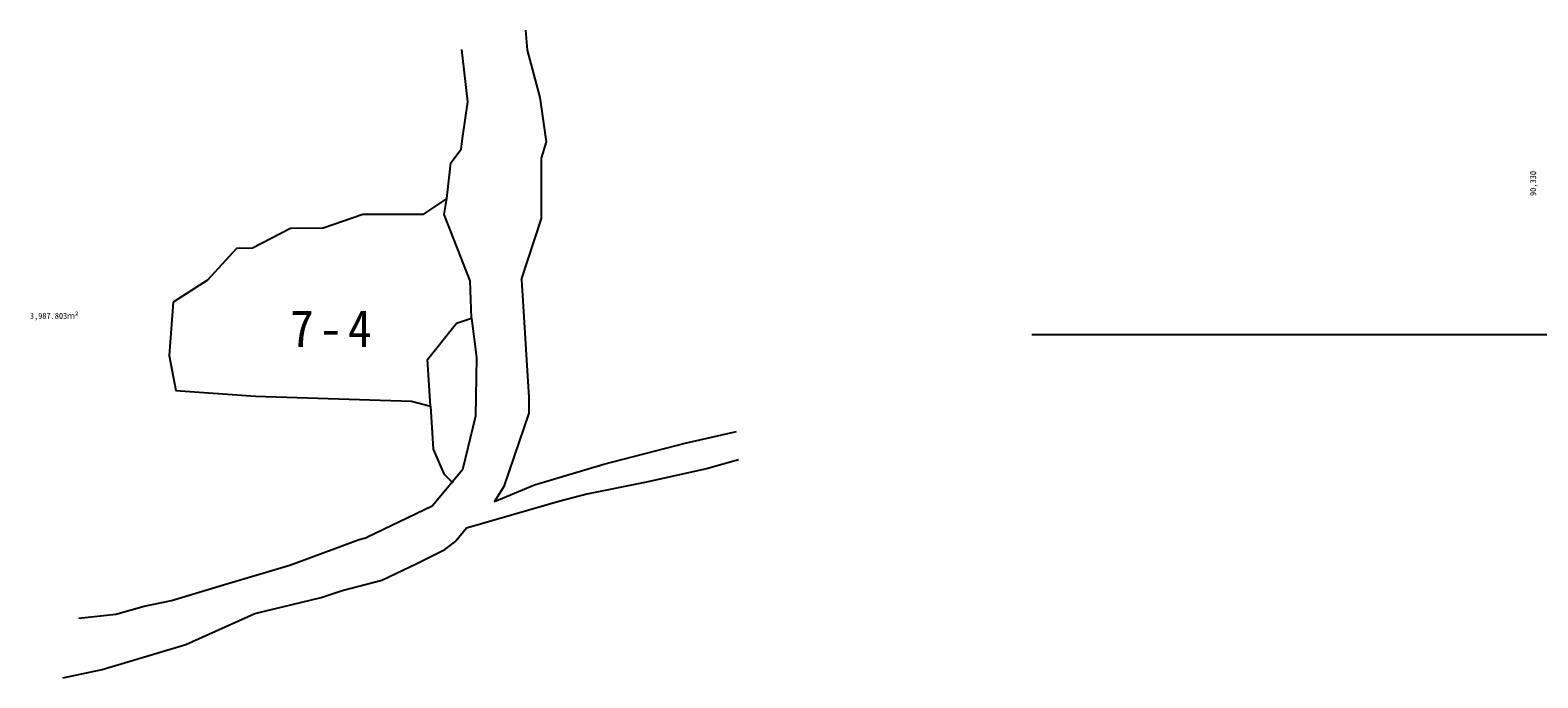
# Model space of a CAD drawing. Units: millimetres, scale not verified. Extents: x -464531 to 1045551, y -102463 to 693448.
# Drawn here: x -464531 to -15050, y 442372 to 635414 of the extents above; entities that cross this region are included whole.
import ezdxf
from ezdxf.enums import TextEntityAlignment as Align

# ---------------------------------------------------------------- set-up
doc = ezdxf.new("R2010")
doc.units = ezdxf.units.MM
doc.header["$LTSCALE"] = 1000
for name, color, linetype in [('0-0', 1, 'Continuous'), ('0-1', 7, 'Continuous'), ('0-8', 7, 'Continuous')]:
    doc.layers.add(name, color=color, linetype=linetype)
doc.styles.add('ＭＳ ゴシック', font='')
doc.styles.get('ＭＳ ゴシック').set_extended_font_data('MS Gothic')

msp = doc.modelspace()

# ---------------------------------------------------------------- linework, layer by layer
at = {"layer": '0-1'}
msp.add_line((160844, 544559), (-165928, 544559), dxfattribs=at)
at = {"layer": '0-8'}
for p, q in [((-350890, 524796), (-345197, 523347)), ((-335685, 504320), (-344694, 493546)), ((-344694, 493546), (-364123, 484184)), ((-334449, 487010), (-337659, 483142)), ((-340893, 480607), (-337659, 483142))]:
    msp.add_line(p, q, dxfattribs=at)
for points in [[(-318088, 561112), (-312060, 579281), (-312118, 597253), (-310601, 602096), (-312527, 615341), (-316261, 629404), (-316728, 635414)], [(-340312, 585289), (-339115, 595842), (-336037, 599976), (-335685, 603142), (-334014, 614047), (-335861, 629613)], [(-345197, 523347), (-346062, 537239), (-337387, 548069), (-332962, 549583), (-333325, 560725), (-341098, 580486), (-340312, 585289), (-347474, 580486), (-365375, 580492), (-377197, 576369), (-386880, 576253), (-398195, 570435), (-403008, 570318), (-411630, 560896), (-421847, 554300)], [(-318088, 561112), (-315856, 525926), (-315903, 521277)], [(-421847, 554300), (-423070, 538405), (-421090, 528041)], [(-332962, 549583), (-331446, 537880), (-331799, 520394), (-335685, 504320)], [(-421090, 528041), (-397383, 526336), (-350890, 524796)], [(-345197, 523347), (-344357, 510572), (-341242, 503217), (-338473, 500534)], [(-315903, 521277), (-323321, 499375), (-326147, 494959), (-314136, 499904), (-293470, 506087), (-269272, 512269), (-253905, 515801)], [(-253375, 507323), (-262913, 504674), (-281283, 500611), (-298593, 497078), (-306894, 494959), (-334449, 487010)], [(-450040, 460168), (-438965, 461352), (-430510, 463719), (-422394, 465410), (-404893, 470652), (-387139, 475978), (-366425, 483587), (-364123, 484184)], [(-454838, 442372), (-443044, 444844), (-418125, 452263), (-397580, 461584), (-377797, 466340), (-371519, 468432), (-359725, 471476), (-349263, 476422), (-340893, 480607)]]:
    msp.add_lwpolyline(points, dxfattribs=at)

# ---------------------------------------------------------------- texts
at = {"layer": '0-0', "style": 'ＭＳ ゴシック', "width": 0.9}
msp.add_text('3,987.803ｍ²', height=1833, dxfattribs=at).set_placement((-464603, 548795), align=Align.BOTTOM_LEFT)
at = {"layer": '0-0', "insert": (-387096, 540947), "char_height": 11030, "attachment_point": 7, "style": 'ＭＳ ゴシック'}
msp.add_mtext('\\T1.21;\\W0.95;7-4', dxfattribs=at)
at = {"layer": '0-8', "color": 1, "style": 'ＭＳ ゴシック'}
msp.add_text('90,330', height=1833, rotation=90, dxfattribs=at).set_placement((-15012, 585974), align=Align.BOTTOM_LEFT)

doc.saveas('drawing.dxf')
